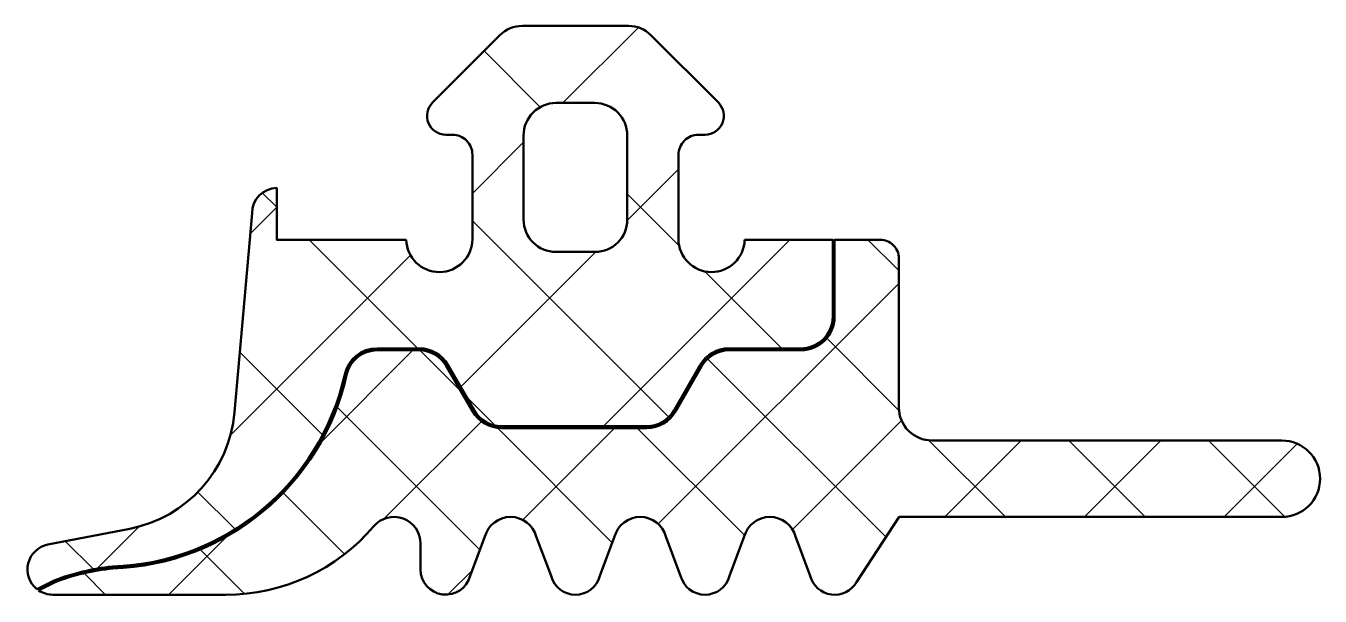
# Model space of a CAD drawing. Extents: x -3.9 to 16.1, y -6 to 2.8.
import ezdxf

# ---------------------------------------------------------------- set-up
doc = ezdxf.new("R2010")
doc.units = 0
for name, color, linetype, lineweight in [('0S-Alu contour', 7, 'Continuous', 50), ('0S-EPDM contour', 22, 'Continuous', 50), ('0S-EPDM hatch', 25, 'Continuous', 25), ('0S-PT contour', 91, 'Continuous', 50), ('0S-PT hatch', 103, 'Continuous', 25)]:
    doc.layers.add(name, color=color, linetype=linetype, lineweight=lineweight)

# ---------------------------------------------------------------- blocks, each defined once
blk = doc.blocks.new('284329__923A05EC_FDCA_4F64_A85C_2F0B94326FC4_')
at = {"layer": '0S-EPDM hatch'}
h = blk.add_hatch(dxfattribs=at)
h.set_pattern_fill('ANSI37', color=256, scale=0.625, angle=90, style=0)
h.set_pattern_definition([(135, (0, 0), (-1.403165018917055, -1.403165018917055), []), (225, (0, 0), (1.403165018917055, -1.403165018917055), [])])
edge = h.paths.add_edge_path()
edge.add_ellipse((6.609951680380225, 1.409993075323517), major_axis=(-0.290005075335169, 0), ratio=1, start_angle=90.00051071528969, end_angle=225.0024366745426, ccw=False)
edge.add_line((6.609954265387835, 1.119987999999868), (6.509960000000363, 1.119987999999986))
edge.add_arc((6.509959999999999, 0.8099879999999867), 0.31, 89.99999999993268, 180)
edge.add_line((6.199959999999999, 0.8099879999999867), (6.199959999968429, -0.4899936185386851))
edge.add_arc((6.709959999987347, -0.4899936185554232), 0.510000000018918, 180, 358.8758500118171)
edge.add_line((7.219861841146629, -0.4999992370605585), (8.579347275837588, -0.49999923706056))
edge.add_line((8.579347275837588, -0.49999923706056), (8.579347275837588, -1.687567728214285))
edge.add_ellipse((8.08934727583759, -1.687567728214285), major_axis=(-0.4899999999999985, 0), ratio=1, start_angle=90, end_angle=180, ccw=False)
edge.add_line((8.08934727583759, -2.177567728214284), (6.978024699250775, -2.177567728214283))
edge.add_arc((6.978024699250774, -2.687567728214266), 0.5099999999999825, 89.99999999999982, 149.9999999999968)
edge.add_line((6.536351743320739, -2.432567728214251), (6.132206554887922, -3.132567728214303))
edge.add_ellipse((5.707854107033575, -2.887567728214289), major_axis=(-0.4899999999999822, 0), ratio=1, start_angle=90, end_angle=149.9999999999971, ccw=False)
edge.add_line((5.707854107033575, -3.377567728214271), (3.470844259338865, -3.377567728214273))
edge.add_ellipse((3.470844259338865, -2.887567728214293), major_axis=(-0.4899999999999794, 0), ratio=1, start_angle=30.000000000001307, end_angle=90.00000000000011, ccw=False)
edge.add_line((3.046491811484513, -3.132567728214292), (2.642346623051756, -2.432567728214291))
edge.add_arc((2.20067366712167, -2.687567728214315), 0.5100000000000314, 30.00000000000112, 90.00000000000006)
edge.add_line((2.20067366712167, -2.177567728214284), (1.549255506822495, -2.177567728214285))
edge.add_arc((1.549255506822496, -2.687567728216352), 0.5100000000020671, 90.00000000000006, 167.8681365185233)
edge.add_ellipse((-2.657221363151778, -1.747460763684757), major_axis=(-3.800268414374679, 0), ratio=1, start_angle=91.89461544913462, end_angle=167.3394129848446, ccw=False)
edge.add_arc((-2.196222776987947, -8.96851023507471), 3.439247738528378, 95.59573464562747, 111.0618243689969)
edge.add_line((-3.432202812101595, -5.759027666221434), (-3.699675560868575, -5.893288116296334))
edge.add_ellipse((-3.454705999999991, -5.589824403114489), major_axis=(-0.3900003986796165, 0), ratio=1, start_angle=-78.98943755344709, end_angle=51.0879706710229, ccw=False)
edge.add_line((-3.529192158431418, -5.20700313519382), (-2.268113723520743, -4.961817296310783))
edge.add_arc((-2.651725772444852, -2.988763370053258), 2.009999999999997, 281.0024964321014, 354.9917869944668)
edge.add_line((-0.6493995612880262, -3.164233436202267), (-0.380032170135383, -0.0904248968138486))
edge.add_ellipse((0.0099983009582001, -0.0899947107624195), major_axis=(-0.3900307083314354, 0), ratio=1, start_angle=-88.5307454582059, end_angle=0.0631946398740979, ccw=False)
edge.add_line((-2.2888183294e-06, 0.2999077663336395), (-2.2888183269e-06, -0.4999992932465481))
edge.add_line((-2.2888183269e-06, -0.499999293246548), (2.000077049520256, -0.4999880556351013))
edge.add_arc((2.509978999894229, -0.489988000000007), 0.5100000001057708, 181.1235249089753, 360)
edge.add_line((3.019978999999999, -0.4899880000000072), (3.019978999999999, 0.809987999999986))
edge.add_arc((2.709978999999999, 0.8099879999999862), 0.31, 0, 90.00000000000017)
edge.add_line((2.709978999999998, 1.119987999999986), (2.609954000000976, 1.119987999999985))
edge.add_ellipse((2.609982191299806, 1.410003376171343), major_axis=(-0.2900153775415425, 0), ratio=1, start_angle=-44.99668554221802, end_angle=89.99443049379579, ccw=False)
edge.add_line((2.404898488497869, 1.615063352899154), (3.445462915214442, 2.656360375897613))
edge.add_ellipse((3.792067141974667, 2.309999999999987), major_axis=(-0.4899999999999987, 0), ratio=1, start_angle=270, end_angle=315.0201621044239, ccw=False)
edge.add_line((3.792067141974667, 2.799999999999985), (5.428115582841874, 2.799999999999985))
edge.add_ellipse((5.428115582841874, 2.309999999999996), major_axis=(-0.4899999999999887, 0), ratio=1, start_angle=224.972300776497, end_angle=270, ccw=False)
edge.add_line((5.774765369459814, 2.65631477796612), (6.815007514558708, 1.615066351470175))
edge = h.paths.add_edge_path()
edge.add_arc((4.909982815130774, -0.1900218151307889), 0.4999901849655635, 270.0000000091995, 360)
edge.add_line((5.409973000096337, -0.1900218151307889), (5.409972999999999, 1.109988000000016))
edge.add_arc((4.909991637414799, 1.110006637414786), 0.4999813629325664, 359.9978642299758, 450.0021357700275)
edge.add_line((4.909973, 1.609987999999986), (4.309965999999972, 1.609987999999986))
edge.add_arc((4.3099473625852, 1.110006637414785), 0.4999813629325668, 89.99786422997555, 180.002135771048)
edge.add_line((3.809966, 1.10998799999108), (3.809965999903661, -0.1900218151307882))
edge.add_arc((4.309956184869225, -0.1900218151307882), 0.4999901849655642, 180, 270)
edge.add_line((4.309956184869225, -0.6900120000963521), (4.909982815211053, -0.6900120000963524))
at = {"layer": '0S-Alu contour', "color": 7}
for points in [[(4.909973, 1.609987999999986), (4.309965999999972, 1.609987999999986)], [(3.809966, 1.10998799999108), (3.809965999903661, -0.1900218151307882)], [(5.409973000096337, -0.1900218151307889), (5.409972999999999, 1.109988000000016)], [(4.309956184869225, -0.6900120000963521), (4.909982815211053, -0.6900120000963524)]]:
    blk.add_lwpolyline(points, dxfattribs=at)
for centre, radius, start, end in [((4.3099473625852, 1.110006637414785), 0.4999813629325668, 89.99786422997555, 180.002135771048), ((4.909991637414799, 1.110006637414786), 0.4999813629325664, 359.9978642299758, 90.00213577002751), ((4.309956184869225, -0.1900218151307882), 0.4999901849655642, 180, 270), ((4.909982815130774, -0.1900218151307889), 0.4999901849655635, 270.0000000091995, 0)]:
    blk.add_arc(centre, radius, start, end, dxfattribs=at)
at = {"layer": '0S-EPDM contour', "color": 7}
for points in [[(3.792067141974667, 2.799999999999985), (5.428115582841874, 2.799999999999985)], [(2.404898488497869, 1.615063352899154), (3.445462915214442, 2.656360375897613)], [(5.774765369459814, 2.65631477796612), (6.815007514558708, 1.615066351470175)], [(2.709978999999998, 1.119987999999986), (2.609954000000976, 1.119987999999985)], [(6.609954265387835, 1.119987999999868), (6.509960000000363, 1.119987999999986)], [(3.019978999999999, -0.4899880000000072), (3.019978999999999, 0.809987999999986)], [(6.199959999999999, 0.8099879999999867), (6.199959999968429, -0.4899936185386851)], [(-2.2888183294e-06, 0.2999077663336395), (-2.2888183269e-06, -0.499999293246548), (2.000077049520256, -0.4999880556351013)], [(-0.6493995612880262, -3.164233436202267), (-0.380032170135383, -0.0904248968138486)], [(7.219861841146629, -0.4999992370605585), (8.579347275837588, -0.49999923706056), (8.579347275837588, -1.687567728214285)], [(2.20067366712167, -2.177567728214284), (1.549255506822495, -2.177567728214285)], [(8.08934727583759, -2.177567728214284), (6.978024699250775, -2.177567728214283)], [(3.046491811484513, -3.132567728214292), (2.642346623051756, -2.432567728214291)], [(6.536351743320739, -2.432567728214251), (6.132206554887922, -3.132567728214303)], [(5.707854107033575, -3.377567728214271), (3.470844259338865, -3.377567728214273)], [(-3.529192158431418, -5.20700313519382), (-2.268113723520743, -4.961817296310783)], [(-3.432202812101595, -5.759027666221434), (-3.699675560868575, -5.893288116296334)]]:
    blk.add_lwpolyline(points, dxfattribs=at)
at = {"layer": '0S-EPDM contour', "color": 7, "extrusion": (0, 0, -1)}
for centre, radius, start, end in [((-3.792067141974667, 2.309999999999987), 0.4899999999999987, 44.9798378955761, 90), ((-5.428115582841874, 2.309999999999996), 0.4899999999999887, 90, 135.027699223503), ((-2.609982191299806, 1.410003376171343), 0.2900153775415425, 270.0055695062042, 44.99668554221801), ((-6.609951680380225, 1.409993075323517), 0.290005075335169, 134.9975633254574, 269.9994892847103), ((-0.0099983009582001, -0.0899947107624195), 0.3900307083314354, 359.9368053601259, 88.53074545820604), ((-8.08934727583759, -1.687567728214285), 0.4899999999999985, 180, 270), ((2.657221363151778, -1.747460763684757), 3.80026841437468, 192.6605870151555, 268.1053845508654), ((-3.470844259338865, -2.887567728214293), 0.4899999999999794, 269.9999999999999, 329.9999999999987), ((-5.707854107033575, -2.887567728214289), 0.4899999999999822, 210.000000000003, 270), ((3.454705999999991, -5.589824403114489), 0.3900003986796165, 308.9120293289772, 78.98943755344716)]:
    blk.add_arc(centre, radius, start, end, dxfattribs=at)
at = {"layer": '0S-EPDM contour', "color": 7}
for centre, radius, start, end in [((2.709978999999999, 0.8099879999999862), 0.31, 0, 90.00000000000017), ((6.509959999999999, 0.8099879999999867), 0.31, 89.99999999993268, 180), ((2.509978999894229, -0.489988000000007), 0.5100000001057708, 181.1235249089753, 0), ((6.709959999987347, -0.4899936185554232), 0.510000000018918, 180, 358.8758500118171), ((1.549255506822496, -2.687567728216352), 0.5100000000020671, 90.00000000000006, 167.8681365185233), ((2.20067366712167, -2.687567728214315), 0.5100000000000314, 30.00000000000112, 90.00000000000006), ((6.978024699250774, -2.687567728214266), 0.5099999999999825, 89.99999999999982, 149.9999999999968), ((-2.651725772444852, -2.988763370053258), 2.009999999999997, 281.0024964321014, 354.9917869944668), ((-2.196222776987947, -8.96851023507471), 3.439247738528378, 95.59573464562747, 111.0618243689969)]:
    blk.add_arc(centre, radius, start, end, dxfattribs=at)
blk = doc.blocks.new('284329__C5F6C18F_455E_4CA2_A2E1_1FD7E45C50E4_')
at = {"layer": '0S-PT hatch'}
h = blk.add_hatch(dxfattribs=at)
h.set_pattern_fill('ANSI37', color=256, scale=0.48, angle=90, style=0)
h.set_pattern_definition([(135, (0, 0), (-1.077630734528298, -1.077630734528298), []), (225, (0, 0), (1.077630734528298, -1.077630734528298), [])])
edge = h.paths.add_edge_path()
edge.add_line((8.005872306362189, -5.083237046713357), (8.233135037463846, -5.690298431129517))
edge.add_arc((8.609969719983829, -5.589825962065332), 0.3899988397287717, 194.9290352762906, 330.0407003877624)
edge.add_line((8.947857056372497, -5.784585410868103), (9.60483400734721, -4.779399982475974))
edge.add_line((9.60483400734721, -4.779399982475974), (15.51022875632366, -4.779399982475974))
edge.add_arc((15.51022875628409, -4.18940162756417), 0.5899983549118036, 270.0000000038425, 449.9996761912375)
edge.add_line((15.51023209067693, -3.599403272661788), (10.11026532094115, -3.59937275507408))
edge.add_ellipse((10.11000887939665, -3.089629251815112), major_axis=(-0.5097435677642156, 0), ratio=1, start_angle=-0.02940166850657988, end_angle=90.02882433392108, ccw=False)
edge.add_line((9.600265378747565, -3.089367673896591), (9.599967829974982, -0.7899721756727276))
edge.add_arc((9.30999553833369, -0.7899715287018532), 0.2899722916420147, 359.9998721646798, 449.9998721650512)
edge.add_line((9.309996185302685, -0.4999992370605595), (8.609347275837589, -0.49999923706056))
edge.add_line((8.609347275837589, -0.49999923706056), (8.609347275837589, -1.687567728214285))
edge.add_ellipse((8.08934727583759, -1.687567728214282), major_axis=(-0.5199999999999996, 0), ratio=1, start_angle=90, end_angle=180, ccw=False)
edge.add_line((8.08934727583759, -2.207567728214284), (6.978024699250775, -2.207567728214283))
edge.add_arc((6.978024699250777, -2.687567728214268), 0.4799999999999858, 90.00000000000021, 149.9999999999966)
edge.add_line((6.562332505434273, -2.447567728214252), (6.158187317001454, -3.147567728214304))
edge.add_ellipse((5.707854107033576, -2.887567728214292), major_axis=(-0.5199999999999794, 0), ratio=1, start_angle=89.99999999999989, end_angle=149.9999999999973, ccw=False)
edge.add_line((5.707854107033575, -3.407567728214271), (3.470844259338865, -3.407567728214272))
edge.add_ellipse((3.470844259338865, -2.887567728214293), major_axis=(-0.5199999999999787, 0), ratio=1, start_angle=30.000000000001194, end_angle=90.00000000000011, ccw=False)
edge.add_line((3.020511049370981, -3.147567728214292), (2.616365860938223, -2.447567728214292))
edge.add_arc((2.20067366712167, -2.687567728214315), 0.4800000000000312, 30.00000000000107, 90)
edge.add_line((2.20067366712167, -2.207567728214284), (1.549255506822495, -2.207567728214284))
edge.add_arc((1.549255506822496, -2.687567728216351), 0.4800000000020668, 90.00000000000006, 167.884376377154)
edge.add_ellipse((-2.657221363151777, -1.747460763684761), major_axis=(-3.830268414374677, 0), ratio=1, start_angle=91.9091749833841, end_angle=167.3415190228749, ccw=False)
edge.add_arc((-2.196222776987904, -8.968510235074765), 3.409247738528438, 95.61195678814784, 111.0372506996849)
edge.add_line((-3.42005693371078, -5.786498277287725), (-3.672611746206183, -5.913270529603248))
edge.add_arc((-3.454705999999987, -5.58982440311449), 0.3900003986796175, 236.0318399252868, 270.0819252423398)
edge.add_line((-3.454148352184413, -5.979824403113431), (-0.7823567672960086, -5.979824801794103))
edge.add_arc((-0.7822873377208748, -2.989852535195219), 2.989972267404989, 269.9986695456435, 319.6800621509922)
edge.add_ellipse((1.809998878463349, -5.18982239807792), major_axis=(-0.4100005595762592, 0), ratio=1, start_angle=180, end_angle=319.68006435699647, ccw=False)
edge.add_line((2.219999438039609, -5.18982239807792), (2.219999438036567, -5.58982810970642))
edge.add_arc((2.609983630299191, -5.589828109706419), 0.3899841922626233, 180, 345.0707205467919)
edge.add_line((2.986803731598742, -5.69029841114583), (3.214066455219199, -5.08323704671335))
edge.add_ellipse((3.609969499999983, -5.189822817692917), major_axis=(-0.4099996920023285, 0), ratio=1, start_angle=195.0680144756003, end_angle=344.93198552440026, ccw=False)
edge.add_line((4.005872544780766, -5.083237046713346), (4.233135273265395, -5.690298424138944))
edge.add_arc((4.609969499999984, -5.589825471817629), 0.3899985238264578, 194.9291211270931, 345.0708788729063)
edge.add_line((4.986803726734571, -5.690298424138948), (5.214066454929999, -5.083237047485859))
edge.add_ellipse((5.609969380790693, -5.189822717083705), major_axis=(-0.409999550815217, 0), ratio=1, start_angle=195.0680051152915, end_angle=344.9319948847082, ccw=False)
edge.add_line((6.005872306651388, -5.083237047485861), (6.233135034846815, -5.690298424138944))
edge.add_arc((6.609969261581403, -5.589825471817628), 0.389998523826458, 194.9291211270933, 345.0708788729059)
edge.add_line((6.98680348831599, -5.69029842413895), (7.214066216800618, -5.083237046713355))
edge.add_ellipse((7.609969261581403, -5.189822817692917), major_axis=(-0.4099996920023281, 0), ratio=1, start_angle=195.0680144755987, end_angle=344.931985524401, ccw=False)
at = {"layer": '0S-PT contour', "color": 7}
for points in [[(9.309996185302685, -0.4999992370605595), (8.609347275837589, -0.49999923706056), (8.609347275837589, -1.687567728214285)], [(9.600265378747565, -3.089367673896591), (9.599967829974982, -0.7899721756727277)], [(2.20067366712167, -2.207567728214284), (1.549255506822495, -2.207567728214284)], [(8.08934727583759, -2.207567728214284), (6.978024699250775, -2.207567728214283)], [(3.020511049370981, -3.147567728214292), (2.616365860938223, -2.447567728214292)], [(6.562332505434273, -2.447567728214252), (6.158187317001454, -3.147567728214304)], [(5.707854107033575, -3.407567728214271), (3.470844259338865, -3.407567728214272)], [(15.51023209067693, -3.599403272661788), (10.11026532094115, -3.59937275507408)], [(8.947857056372497, -5.784585410868103), (9.60483400734721, -4.779399982475974), (15.51022875632366, -4.779399982475974)], [(2.219999438039609, -5.18982239807792), (2.219999438036567, -5.58982810970642)], [(2.986803731598742, -5.69029841114583), (3.214066455219199, -5.08323704671335)], [(4.005872544780766, -5.083237046713346), (4.233135273265395, -5.690298424138944)], [(4.986803726734571, -5.690298424138948), (5.214066454929999, -5.083237047485859)], [(6.005872306651388, -5.083237047485861), (6.233135034846815, -5.690298424138944)], [(6.98680348831599, -5.69029842413895), (7.214066216800618, -5.083237046713355)], [(8.005872306362189, -5.083237046713357), (8.233135037463846, -5.690298431129517)], [(-3.42005693371078, -5.786498277287725), (-3.672611746206183, -5.913270529603248)], [(-3.454148352184413, -5.979824403113431), (-0.7823567672960086, -5.979824801794103)]]:
    blk.add_lwpolyline(points, dxfattribs=at)
for centre, radius, start, end in [((9.30999553833369, -0.7899715287018532), 0.2899722916420147, 359.9998721646798, 89.99987216505129), ((1.549255506822496, -2.687567728216351), 0.4800000000020668, 90.00000000000006, 167.884376377154), ((2.20067366712167, -2.687567728214315), 0.4800000000000312, 30.00000000000107, 90), ((6.978024699250777, -2.687567728214268), 0.4799999999999858, 90.00000000000021, 149.9999999999966), ((15.51022875628409, -4.18940162756417), 0.5899983549118036, 270.0000000038425, 89.99967619123751), ((-0.7822873377208748, -2.989852535195219), 2.989972267404989, 269.9986695456435, 319.6800621509922), ((-2.196222776987904, -8.968510235074765), 3.409247738528438, 95.61195678814784, 111.0372506996849), ((2.609983630299191, -5.589828109706419), 0.3899841922626233, 180, 345.0707205467919), ((4.609969499999984, -5.589825471817629), 0.3899985238264578, 194.9291211270931, 345.0708788729063), ((6.609969261581403, -5.589825471817628), 0.389998523826458, 194.9291211270933, 345.0708788729059), ((8.609969719983829, -5.589825962065332), 0.3899988397287717, 194.9290352762906, 330.0407003877624), ((-3.454705999999987, -5.58982440311449), 0.3900003986796175, 236.0318399252868, 270.0819252423398)]:
    blk.add_arc(centre, radius, start, end, dxfattribs=at)
at = {"layer": '0S-PT contour', "color": 7, "extrusion": (0, 0, -1)}
for centre, radius, start, end in [((-8.08934727583759, -1.687567728214282), 0.5199999999999996, 180, 270), ((2.657221363151777, -1.747460763684761), 3.830268414374677, 192.6584809771252, 268.0908250166159), ((-3.470844259338865, -2.887567728214293), 0.5199999999999787, 269.9999999999999, 329.9999999999988), ((-5.707854107033576, -2.887567728214292), 0.5199999999999794, 210.0000000000028, 270.0000000000001), ((-10.11000887939665, -3.089629251815112), 0.5097435677642156, 269.9711756660789, 0.0294016685065994), ((-1.809998878463349, -5.18982239807792), 0.4100005595762592, 40.31993564300352, 180), ((-3.609969499999983, -5.189822817692917), 0.4099996920023285, 15.06801447559973, 164.9319855243997), ((-5.609969380790693, -5.189822717083705), 0.409999550815217, 15.06800511529178, 164.9319948847085), ((-7.609969261581403, -5.189822817692917), 0.4099996920023281, 15.068014475599, 164.9319855244013)]:
    blk.add_arc(centre, radius, start, end, dxfattribs=at)
blk = doc.blocks.new('284329__FBB03717_551B_461C_88D6_68C50B4A6883_')
at = {"layer": '0S-EPDM contour', "color": 7}
blk.add_blockref('284329__923A05EC_FDCA_4F64_A85C_2F0B94326FC4_', (0, 0), dxfattribs=at)
at = {"layer": '0S-PT contour', "color": 7}
blk.add_blockref('284329__C5F6C18F_455E_4CA2_A2E1_1FD7E45C50E4_', (0, 0), dxfattribs=at)

msp = doc.modelspace()

# ---------------------------------------------------------------- block references
at = {"layer": '0S-Alu contour', "color": 7}
msp.add_blockref('284329__FBB03717_551B_461C_88D6_68C50B4A6883_', (0, 0), dxfattribs=at)

doc.saveas('drawing.dxf')
